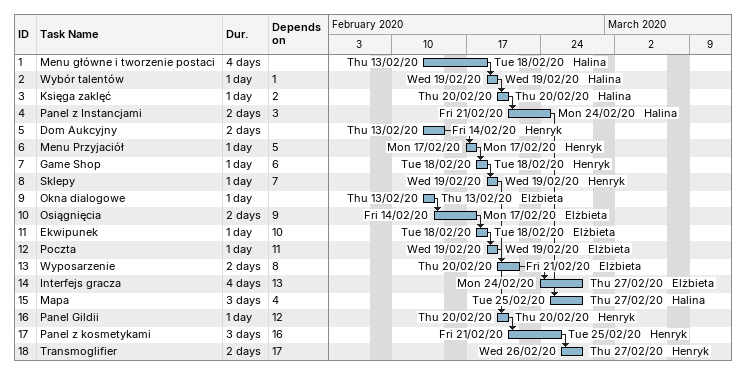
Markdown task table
| ID | Task | Duration | Start | Finish | Predecessors | Resources |
|---|---|---|---|---|---|---|
| 1 | Menu główne i tworzenie postaci | 4d | 2020-02-13 | 2020-02-18 |  | Halina |
| 2 | Wybór talentów | 1d | 2020-02-19 | 2020-02-19 | 1 | Halina |
| 3 | Księga zaklęć | 1d | 2020-02-20 | 2020-02-20 | 2 | Halina |
| 4 | Panel z Instancjami | 2d | 2020-02-21 | 2020-02-24 | 3 | Halina |
| 5 | Dom Aukcyjny | 2d | 2020-02-13 | 2020-02-14 |  | Henryk |
| 6 | Menu Przyjaciół | 1d | 2020-02-17 | 2020-02-17 | 5 | Henryk |
| 7 | Game Shop | 1d | 2020-02-18 | 2020-02-18 | 6 | Henryk |
| 8 | Sklepy | 1d | 2020-02-19 | 2020-02-19 | 7 | Henryk |
| 9 | Okna dialogowe | 1d | 2020-02-13 | 2020-02-13 |  | Elżbieta |
| 10 | Osiągnięcia | 2d | 2020-02-14 | 2020-02-17 | 9 | Elżbieta |
| 11 | Ekwipunek | 1d | 2020-02-18 | 2020-02-18 | 10 | Elżbieta |
| 12 | Poczta | 1d | 2020-02-19 | 2020-02-19 | 11 | Elżbieta |
| 13 | Wyposarzenie | 2d | 2020-02-20 | 2020-02-21 | 8 | Elżbieta |
| 14 | Interfejs gracza | 4d | 2020-02-24 | 2020-02-27 | 13 | Elżbieta |
| 15 | Mapa | 3d | 2020-02-25 | 2020-02-27 | 4 | Halina |
| 16 | Panel Gildii | 1d | 2020-02-20 | 2020-02-20 | 12 | Henryk |
| 17 | Panel z kosmetykami | 3d | 2020-02-21 | 2020-02-25 | 16 | Henryk |
| 18 | Transmoglifier | 2d | 2020-02-26 | 2020-02-27 | 17 | Henryk |
